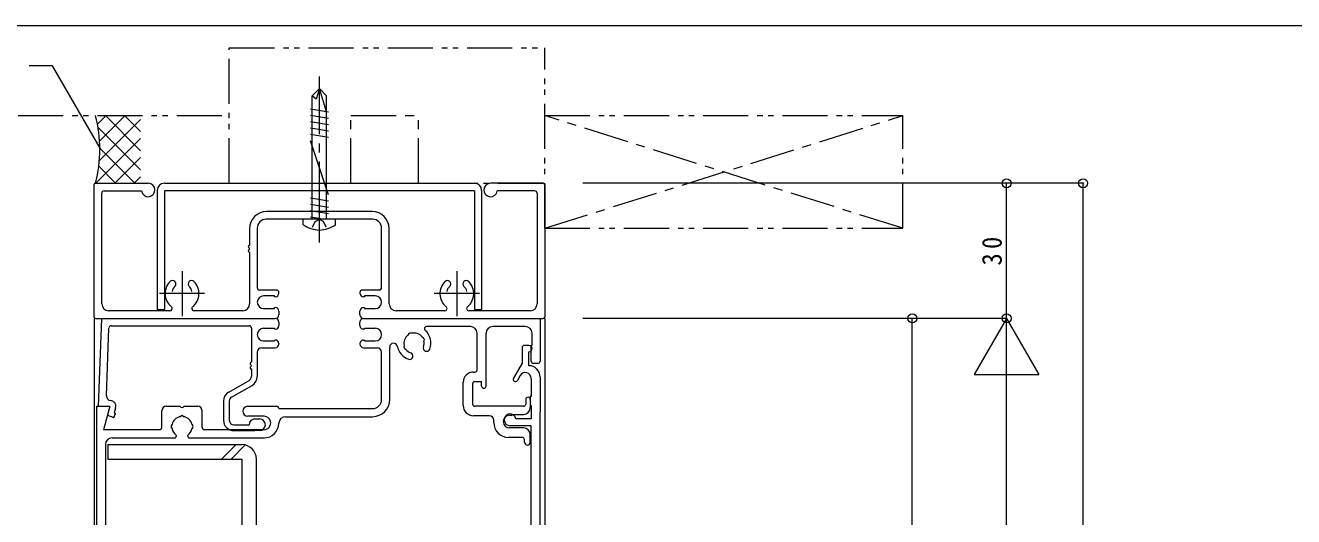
# Model space of a CAD drawing. Units: millimetres at full size, sheet at 1:2; details may follow other scales. Extents: x -822 to 1661, y -568 to -21.
# Drawn here: x 999.6 to 1281.1, y -130.4 to -21.5 of the extents above; entities that cross this region are included whole.
import ezdxf

# ---------------------------------------------------------------- set-up
doc = ezdxf.new("R2010")
doc.units = ezdxf.units.MM
doc.header["$LTSCALE"] = 2
doc.header["$PDMODE"] = 32
doc.header["$PDSIZE"] = 2
for name, pattern in [('CHAIN1', [8, 5, -1, 1, -1]), ('CHAIN2', [12, 9, -1, 1, -1]), ('DOUBLE_CHAIN1', [8.8, 5, -1, 0.6, -0.6, 0.6, -1]), ('LONG_DASHED1', [7, 6, -1])]:
    doc.linetypes.add(name, pattern=pattern)
for name, color, linetype, lineweight in [('2-2_22_配置点', 2, 'CHAIN1', 15), ('2-4_ADD_LINE', 7, 'Continuous', 15), ('2-5_10_文字', 5, 'Continuous', 9), ('2-6_06_TOYO', 6, 'Continuous', 9), ('2-D', 4, 'Continuous', 9), ('2-E', 4, 'Continuous', 5), ('F-E', 5, 'Continuous', 9)]:
    doc.layers.add(name, color=color, linetype=linetype, lineweight=lineweight)
doc.styles.add('ＭＳ ゴシック', font='')
doc.styles.get('ＭＳ ゴシック').set_extended_font_data('MS Gothic')

msp = doc.modelspace()

# ---------------------------------------------------------------- linework, layer by layer
at = {"layer": '2-2_22_配置点'}
for p, q in [((1071.882, -41.47), (1086.882, -41.47)), ((1071.882, -56.47), (1071.882, -41.47)), ((1086.882, -56.47), (1086.882, -41.47))]:
    msp.add_line(p, q, dxfattribs=at)
at = {"layer": '2-2_22_配置点', "color": 4, "lineweight": 5}
for p, q in [((1114.882, -66.47), (1194.382, -41.47)), ((1194.382, -66.47), (1114.882, -41.47))]:
    msp.add_line(p, q, dxfattribs=at)
at = {"layer": '2-4_ADD_LINE', "color": 2, "linetype": 'DOUBLE_CHAIN1'}
for p, q in [((1044.882, -26.47), (1114.882, -26.47)), ((1044.882, -56.47), (1044.882, -26.47)), ((1114.882, -66.47), (1114.882, -26.47)), ((927.627, -41.47), (1044.882, -41.47)), ((1114.882, -41.47), (1194.382, -41.47)), ((1044.882, -56.47), (1071.882, -56.47)), ((1086.882, -56.47), (1114.882, -56.47))]:
    msp.add_line(p, q, dxfattribs=at)
at = {"layer": '2-4_ADD_LINE'}
for p, q in [((1014.882, -86.17), (1014.882, -56.77)), ((1015.182, -56.47), (1026.882, -56.47)), ((1016.582, -83.27), (1016.582, -58.67)), ((1017.082, -58.17), (1025.402, -58.17)), ((1114.582, -56.47), (1102.882, -56.47)), ((1112.682, -58.17), (1104.362, -58.17)), ((1113.182, -58.67), (1113.182, -83.27)), ((1114.882, -56.77), (1114.882, -86.17)), ((1076.682, -64.47), (1053.082, -64.47)), ((1076.582, -62.77), (1053.182, -62.77)), ((1049.382, -66.57), (1049.382, -70.25)), ((1051.082, -66.47), (1051.082, -79.67)), ((1078.682, -79.67), (1078.682, -66.47)), ((1080.382, -83.27), (1080.382, -66.57)), ((1049.382, -71.77), (1049.382, -83.27)), ((1055.382, -80.17), (1051.582, -80.17)), ((1054.882, -81.47), (1052.482, -81.47)), ((1054.882, -81.67), (1054.882, -81.47)), ((1055.882, -80.87), (1055.882, -80.67)), ((1073.882, -80.67), (1073.882, -80.87)), ((1078.182, -80.17), (1074.382, -80.17)), ((1074.882, -81.47), (1074.882, -81.67)), ((1077.282, -81.47), (1074.882, -81.47)), ((1052.482, -84.27), (1054.882, -84.27)), ((1055.082, -81.67), (1054.882, -81.67)), ((1054.882, -84.07), (1055.082, -84.07)), ((1054.882, -84.27), (1054.882, -84.07)), ((1074.882, -81.67), (1074.682, -81.67)), ((1074.682, -84.07), (1074.882, -84.07)), ((1074.882, -84.07), (1074.882, -84.27)), ((1074.882, -84.27), (1077.282, -84.27)), ((1015.182, -86.47), (1055.082, -86.47)), ((1015.882, -105.97), (1016.582, -86.47)), ((1031.702, -84.77), (1018.082, -84.77)), ((1047.882, -84.77), (1037.062, -84.77)), ((1055.882, -84.87), (1055.882, -85.67)), ((1073.882, -85.67), (1073.882, -84.87)), ((1074.682, -86.47), (1114.582, -86.47)), ((1092.702, -84.77), (1081.882, -84.77)), ((1111.682, -84.77), (1098.062, -84.77)), ((1113.882, -86.47), (1113.882, -95.97)), ((1017.622, -103.65), (1018.162, -88.61)), ((1018.662, -88.11), (1049.282, -88.11)), ((1049.782, -88.61), (1049.782, -96.17)), ((1052.482, -88.67), (1054.882, -88.67)), ((1054.882, -88.87), (1054.882, -88.67)), ((1055.082, -88.87), (1054.882, -88.87)), ((1055.882, -87.27), (1055.882, -88.07)), ((1073.882, -88.07), (1073.882, -87.27)), ((1074.882, -88.87), (1074.682, -88.87)), ((1074.882, -88.87), (1074.882, -88.67)), ((1074.882, -88.67), (1077.282, -88.67)), ((1084.722, -89.85), (1084.502, -90.19)), ((1085.402, -89.77), (1085.002, -89.73)), ((1098.382, -88.27), (1088.682, -88.27)), ((1099.882, -97.87), (1099.882, -89.77)), ((1101.882, -101.47), (1101.882, -89.77)), ((1110.582, -88.27), (1103.382, -88.27)), ((1112.082, -92.47), (1112.082, -89.77)), ((1052.482, -91.47), (1054.882, -91.47)), ((1054.882, -91.27), (1055.082, -91.27)), ((1054.882, -91.27), (1054.882, -91.47)), ((1055.882, -92.07), (1055.882, -92.17)), ((1073.882, -92.07), (1073.882, -92.17)), ((1074.882, -91.47), (1077.282, -91.47)), ((1080.482, -104.47), (1080.482, -92.83)), ((1083.682, -92.45), (1083.642, -92.85)), ((1087.662, -90.59), (1088.002, -90.81)), ((1088.122, -91.09), (1088.082, -91.49)), ((1111.382, -92.47), (1110.382, -92.47)), ((1111.882, -95.97), (1111.882, -92.47)), ((1111.882, -92.47), (1112.082, -92.47)), ((1051.082, -93.97), (1051.082, -99.35)), ((1052.082, -92.97), (1055.082, -92.97)), ((1074.682, -92.97), (1077.682, -92.97)), ((1078.682, -104.47), (1078.682, -93.97)), ((1083.762, -93.13), (1084.102, -93.35)), ((1109.882, -92.97), (1109.882, -96.37)), ((1111.382, -96.97), (1111.382, -93.87)), ((1049.782, -97.69), (1049.782, -99.35)), ((1099.082, -98.37), (1099.382, -98.37)), ((1109.882, -96.37), (1107.942, -99.71)), ((1113.382, -96.47), (1112.382, -96.47)), ((1044.742, -102.83), (1049.282, -100.21)), ((1045.382, -103.95), (1049.942, -101.33)), ((1096.782, -105.77), (1096.782, -100.67)), ((1098.882, -100.97), (1098.882, -105.47)), ((1099.382, -100.47), (1100.882, -100.47)), ((1100.882, -101.47), (1100.882, -100.47)), ((1109.442, -99.13), (1108.822, -100.21)), ((1111.882, -99.77), (1111.882, -103.77)), ((1113.882, -99.47), (1113.882, -107.17)), ((1111.682, -103.77), (1111.682, -106.27)), ((1111.882, -103.77), (1111.682, -103.77)), ((1015.382, -105.97), (1015.382, -256.47)), ((1015.382, -105.97), (1018.382, -105.97)), ((1018.382, -105.97), (1016.982, -111.17)), ((1019.642, -106.31), (1019.342, -107.43)), ((1029.882, -110.67), (1029.882, -106.97)), ((1030.882, -105.97), (1033.922, -105.97)), ((1034.842, -105.97), (1037.882, -105.97)), ((1038.882, -110.67), (1038.882, -106.97)), ((1043.582, -104.83), (1043.582, -109.07)), ((1044.882, -104.83), (1044.882, -109.07)), ((1048.982, -105.97), (1055.382, -105.97)), ((1055.882, -106.47), (1076.682, -106.47)), ((1110.182, -105.97), (1099.382, -105.97)), ((1110.682, -104.47), (1110.682, -105.47)), ((1111.682, -105.77), (1111.882, -105.77)), ((1111.882, -105.77), (1111.882, -107.17)), ((1019.262, -108.47), (1019.602, -107.53)), ((1019.342, -107.43), (1019.602, -107.53)), ((1033.882, -108.27), (1034.222, -108.07)), ((1034.542, -108.07), (1034.882, -108.27)), ((1052.582, -108.17), (1048.982, -108.17)), ((1050.582, -108.77), (1051.582, -108.77)), ((1057.382, -108.27), (1076.682, -108.27)), ((1102.582, -108.07), (1099.082, -108.07)), ((1103.582, -109.57), (1103.582, -109.07)), ((1107.082, -107.97), (1107.182, -107.97)), ((1107.922, -107.77), (1110.182, -107.77)), ((1111.882, -108.77), (1108.462, -108.77)), ((1111.882, -107.17), (1111.882, -108.77)), ((1113.882, -255.97), (1113.882, -107.17)), ((1029.382, -111.17), (1016.982, -111.17)), ((1032.182, -109.97), (1031.982, -110.31)), ((1031.982, -110.63), (1032.182, -110.97)), ((1036.582, -109.97), (1036.782, -110.31)), ((1036.782, -110.63), (1036.582, -110.97)), ((1052.582, -111.17), (1039.382, -111.17)), ((1045.882, -110.07), (1049.282, -110.07)), ((1045.882, -111.37), (1050.582, -111.37)), ((1051.582, -111.37), (1050.582, -111.37)), ((1110.182, -110.77), (1107.082, -110.77)), ((1111.882, -110.27), (1107.182, -110.27)), ((1111.682, -113.91), (1111.682, -112.27)), ((1111.882, -241.97), (1111.882, -110.27)), ((1017.382, -114.47), (1017.382, -238.97)), ((1017.882, -114.47), (1017.882, -117.67)), ((1017.882, -114.47), (1047.682, -114.47)), ((1018.882, -112.97), (1032.762, -112.97)), ((1033.122, -112.67), (1033.022, -112.81)), ((1035.642, -112.67), (1035.742, -112.81)), ((1036.002, -112.97), (1052.582, -112.97)), ((1043.182, -117.67), (1046.382, -114.47)), ((1045.302, -117.67), (1048.502, -114.47)), ((1109.882, -112.87), (1106.882, -112.87)), ((1110.382, -113.91), (1110.382, -113.37)), ((1017.882, -117.67), (1047.682, -117.67)), ((1047.682, -117.67), (1047.682, -237.27)), ((1050.882, -237.27), (1050.882, -117.67))]:
    msp.add_line(p, q, dxfattribs=at)
at = {"layer": '2-4_ADD_LINE', "linetype": 'CHAIN2'}
for p, q in [((1034.382, -75.97), (1034.382, -85.97)), ((1095.382, -75.97), (1095.382, -85.97)), ((1039.382, -80.97), (1029.382, -80.97)), ((1100.382, -80.97), (1090.382, -80.97))]:
    msp.add_line(p, q, dxfattribs=at)
at = {"layer": '2-4_ADD_LINE', "color": 4, "lineweight": 5}
for p, q in [((1014.882, -86.47), (1014.882, -343.29)), ((1114.882, -86.47), (1114.882, -256.47))]:
    msp.add_line(p, q, dxfattribs=at)
at = {"layer": '2-4_ADD_LINE', "color": 2, "linetype": 'DOUBLE_CHAIN1'}
msp.add_lwpolyline([(1114.882, -66.47), (1194.382, -66.47), (1194.382, -41.47)], dxfattribs=at)
at = {"layer": '2-4_ADD_LINE'}
for points in [[(1074.682, -91.27), (1074.882, -91.27), (1074.882, -91.47)], [(1018.382, -105.97), (1017.842, -107.97), (1019.262, -108.47)]]:
    msp.add_lwpolyline(points, dxfattribs=at)
for centre, radius, start, end in [((1015.182, -56.77), 0.3, 90, 180), ((1017.082, -58.67), 0.5, 90, 180), ((1026.882, -57.97), 1.5, 187.66, 90), ((1102.882, -57.97), 1.5, 90, 352.34), ((1112.682, -58.67), 0.5, 0, 90), ((1114.582, -56.77), 0.3, 0, 90), ((1053.182, -66.57), 3.8, 90, 180), ((1053.082, -66.47), 2, 90, 180), ((1076.582, -66.57), 3.8, 0, 90), ((1076.682, -66.47), 2, 0, 90), ((1049.382, -70.55), 0.3, 90, 246.42), ((1049.382, -71.47), 0.3, 113.58, 270), ((1049.182, -71.01), 0.2, 293.58, 66.42), ((1034.382, -80.97), 3.76, 134.48, 230.94), ((1032.282, -78.83), 0.76, 314.48, 134.48), ((1036.482, -78.83), 0.74, 45.52, 225.52), ((1034.382, -80.97), 3.76, 309.06, 45.52), ((1095.382, -80.97), 3.76, 134.48, 230.94), ((1093.282, -78.83), 0.74, 314.48, 134.48), ((1097.482, -78.83), 0.76, 45.52, 225.52), ((1095.382, -80.97), 3.76, 309.06, 45.52), ((1034.382, -80.97), 2.26, 134.48, 167.16), ((1034.382, -80.97), 2.26, 12.84, 45.52), ((1051.582, -79.67), 0.5, 180, 270), ((1052.482, -82.87), 1.4, 90, 270), ((1055.082, -80.87), 0.8, 270, 0), ((1055.382, -80.67), 0.5, 0, 90), ((1074.382, -80.67), 0.5, 90, 180), ((1074.682, -80.87), 0.8, 180, 270), ((1077.282, -82.87), 1.4, 270, 90), ((1078.182, -79.67), 0.5, 270, 0), ((1095.382, -80.97), 2.26, 134.48, 167.16), ((1095.382, -80.97), 2.26, 12.84, 45.52), ((1018.082, -83.27), 1.5, 180, 270), ((1031.702, -84.27), 0.5, 270, 50.94), ((1037.062, -84.27), 0.5, 129.06, 270), ((1047.882, -83.27), 1.5, 270, 0), ((1055.082, -84.87), 0.8, 0, 90), ((1074.682, -84.87), 0.8, 90, 180), ((1081.882, -83.27), 1.5, 180, 270), ((1092.702, -84.27), 0.5, 270, 50.94), ((1098.062, -84.27), 0.5, 129.06, 270), ((1111.682, -83.27), 1.5, 270, 0), ((1015.182, -86.17), 0.3, 180, 270), ((1055.082, -85.67), 0.8, 270, 0), ((1055.082, -87.27), 0.8, 0, 90), ((1074.682, -85.67), 0.8, 180, 270), ((1074.682, -87.27), 0.8, 90, 180), ((1114.582, -86.17), 0.3, 270, 0), ((1018.662, -88.61), 0.5, 90, 177.94), ((1049.282, -88.61), 0.5, 0, 90), ((1052.482, -90.07), 1.4, 90, 270), ((1055.082, -88.07), 0.8, 270, 0), ((1074.682, -88.07), 0.8, 180, 270), ((1077.282, -90.07), 1.4, 270, 90), ((1084.982, -90.03), 0.3, 83.51, 146.49), ((1085.882, -91.97), 2.26, 37.84, 102.16), ((1088.682, -88.77), 0.5, 90, 228.85), ((1085.882, -91.97), 3.76, 339.48, 48.85), ((1098.382, -89.77), 1.5, 0, 90), ((1103.382, -89.77), 1.5, 90, 180), ((1110.582, -89.77), 1.5, 0, 90), ((1055.082, -92.07), 0.8, 0, 90), ((1055.082, -92.17), 0.8, 270, 0), ((1074.682, -92.07), 0.8, 90, 180), ((1074.682, -92.17), 0.8, 180, 270), ((1081.342, -92.83), 0.86, 10.81, 180), ((1085.882, -91.97), 3.76, 190.81, 250.52), ((1085.882, -91.97), 2.26, 127.84, 192.16), ((1083.942, -92.87), 0.3, 173.51, 236.49), ((1088.682, -93.03), 0.74, 159.48, 339.48), ((1087.822, -91.07), 0.3, 353.51, 56.49), ((1085.882, -91.97), 2.26, 339.48, 12.16), ((1110.382, -92.97), 0.5, 90, 180), ((1111.382, -93.17), 0.7, 0, 90), ((1052.082, -93.97), 1, 90, 180), ((1077.682, -93.97), 1, 0, 90), ((1085.882, -91.97), 2.26, 217.84, 250.52), ((1084.882, -94.79), 0.76, 250.52, 70.52), ((1111.382, -93.17), 0.7, 270, 0), ((1049.782, -96.47), 0.3, 90, 246.42), ((1049.782, -97.39), 0.3, 113.58, 270), ((1049.582, -96.93), 0.2, 293.58, 66.42), ((1099.082, -100.67), 2.3, 90, 180), ((1099.382, -97.87), 0.5, 270, 0), ((1110.582, -99.77), 1.3, 0, 150.37), ((1111.382, -99.47), 2.5, 0, 90), ((1112.382, -95.97), 0.5, 180, 270), ((1113.382, -95.97), 0.5, 270, 0), ((1048.782, -99.35), 1, 300, 0), ((1048.782, -99.35), 2.3, 300, 0), ((1099.382, -100.97), 0.5, 90, 180), ((1108.382, -99.97), 0.5, 150, 330), ((1018.622, -103.69), 1, 177.94, 264.16), ((1045.882, -104.83), 2.3, 120, 180), ((1045.882, -104.83), 1, 120, 180), ((1101.382, -101.47), 0.5, 180, 0), ((1111.182, -104.47), 0.5, 0, 180), ((1018.382, -105.97), 1.3, 345, 84.16), ((1030.882, -106.97), 1, 90, 180), ((1034.382, -105.77), 0.5, 203.58, 336.42), ((1037.882, -106.97), 1, 0, 90), ((1048.982, -107.07), 1.1, 90, 270), ((1055.382, -106.47), 0.5, 0, 90), ((1076.682, -104.47), 2, 270, 0), ((1076.682, -104.47), 3.8, 270, 0), ((1099.082, -105.77), 2.3, 180, 270), ((1099.382, -105.47), 0.5, 180, 270), ((1110.182, -105.47), 0.5, 270, 0), ((1110.182, -106.27), 1.5, 270, 0), ((1034.382, -110.47), 2.26, 102.84, 167.16), ((1034.382, -108.33), 0.3, 58.51, 121.49), ((1034.382, -110.47), 2.26, 12.84, 77.16), ((1045.882, -109.07), 2.3, 180, 270), ((1045.882, -109.07), 1, 180, 270), ((1050.582, -110.07), 1.3, 90, 180), ((1051.582, -110.07), 1.3, 270, 90), ((1052.582, -109.67), 1.5, 270, 90), ((1052.582, -109.67), 3.3, 270, 358.81), ((1057.382, -109.77), 1.5, 90, 178.81), ((1102.582, -109.07), 1, 0, 90), ((1106.882, -109.57), 3.3, 180, 270), ((1107.082, -109.37), 1.4, 90, 270), ((1107.182, -108.97), 1.3, 8.85, 270), ((1107.182, -106.47), 1.5, 270, 299.93), ((1029.382, -110.67), 0.5, 270, 0), ((1032.242, -110.47), 0.3, 148.51, 211.49), ((1034.382, -110.47), 2.26, 192.84, 233.24), ((1032.862, -112.51), 0.3, 330, 53.24), ((1035.902, -112.51), 0.3, 126.76, 210), ((1034.382, -110.47), 2.26, 306.76, 347.16), ((1036.522, -110.47), 0.3, 328.51, 31.49), ((1039.382, -110.67), 0.5, 180, 270), ((1110.182, -112.27), 1.5, 0, 90), ((1018.882, -114.47), 1.5, 90, 180), ((1032.762, -112.67), 0.3, 270, 330), ((1036.002, -112.67), 0.3, 210, 270), ((1047.682, -117.67), 3.2, 0, 90), ((1109.882, -113.37), 0.5, 0, 90), ((1111.042, -113.93), 0.64, 180, 0)]:
    msp.add_arc(centre, radius, start, end, dxfattribs=at)
at = {"layer": '2-5_10_文字'}
for p, q in [((1028.882, -58.07), (1028.882, -84.47)), ((1030.482, -56.47), (1099.282, -56.47)), ((1030.482, -58.07), (1030.482, -84.47)), ((1030.632, -58.07), (1099.132, -58.07)), ((1099.282, -58.07), (1099.282, -84.47)), ((1100.882, -58.07), (1100.882, -84.47)), ((1028.882, -84.47), (1030.482, -84.47)), ((1099.282, -84.47), (1100.882, -84.47))]:
    msp.add_line(p, q, dxfattribs=at)
for centre, start, end in [((1030.482, -58.07), 90, 180), ((1099.282, -58.07), 0, 90)]:
    msp.add_arc(centre, 1.6, start, end, dxfattribs=at)
at = {"layer": '2-6_06_TOYO', "linetype": 'CHAIN2'}
msp.add_line((1064.882, -69.624), (1064.882, -32.83), dxfattribs=at)
at = {"layer": '2-6_06_TOYO'}
for p, q in [((1063.282, -37.049), (1064.882, -35.449)), ((1066.482, -40.643), (1064.882, -35.449)), ((1063.282, -64.47), (1063.282, -37.049)), ((1066.482, -64.47), (1066.482, -37.049)), ((1066.882, -40.714), (1062.882, -40.009)), ((1066.882, -42.125), (1062.882, -41.42)), ((1066.882, -43.536), (1062.882, -42.831)), ((1066.882, -44.947), (1062.882, -44.242)), ((1066.882, -46.358), (1062.882, -45.653)), ((1066.882, -59.053), (1062.882, -47.064)), ((1066.882, -60.464), (1062.882, -59.759)), ((1066.882, -61.875), (1062.882, -61.17)), ((1061.282, -65.67), (1061.282, -64.47)), ((1068.482, -64.47), (1061.282, -64.47)), ((1066.882, -63.286), (1062.882, -62.581)), ((1065.592, -64.47), (1062.882, -63.992)), ((1066.482, -64.47), (1063.282, -64.47)), ((1068.482, -65.67), (1068.482, -64.47))]:
    msp.add_line(p, q, dxfattribs=at)
at = {"layer": '2-6_06_TOYO', "linetype": 'LONG_DASHED1'}
for p, q in [((1063.966, -64.998), (1064.694, -64.611)), ((1063.354, -66.225), (1063.966, -64.998))]:
    msp.add_line(p, q, dxfattribs=at)
at = {"layer": '2-6_06_TOYO'}
msp.add_lwpolyline([(1066.482, -37.049), (1064.882, -35.449), (1064.189, -37.835), (1063.282, -37.049)], dxfattribs=at)
at = {"layer": '2-6_06_TOYO', "linetype": 'LONG_DASHED1'}
msp.add_lwpolyline([(1066.409, -66.225), (1065.798, -64.998), (1065.069, -64.611)], dxfattribs=at)
msp.add_arc((1064.882, -64.964), 0.4, 61.96799, 118.02188, dxfattribs=at)
at = {"layer": '2-6_06_TOYO'}
for centre, start, end in [((1065.37, -59.407), 236.86972, 266.26038), ((1064.394, -59.407), 273.73961, 303.13026)]:
    msp.add_arc(centre, 7.479, start, end, dxfattribs=at)
at = {"layer": '2-D', "color": 134}
msp.add_line((1005.591, -30.393), (1016.14, -48.72), dxfattribs=at)
at = {"layer": '2-D', "lineweight": 5}
for p, q in [((1015.614, -43.392), (1017.535, -41.47)), ((1016.086, -47.162), (1021.778, -41.47)), ((1017.375, -41.47), (1025.182, -49.277)), ((1021.618, -41.47), (1025.182, -45.034)), ((1015.736, -44.074), (1025.182, -53.52)), ((1016.037, -51.454), (1025.182, -42.309)), ((1015.263, -56.47), (1025.182, -46.552)), ((1016.14, -48.72), (1023.89, -56.47)), ((1015.903, -52.726), (1019.647, -56.47)), ((1019.506, -56.47), (1025.182, -50.794)), ((1015.227, -56.293), (1015.405, -56.47)), ((1023.748, -56.47), (1025.182, -55.037))]:
    msp.add_line(p, q, dxfattribs=at)
at = {"layer": '2-D', "color": 3}
for p, q in [((1234.402, -56.47), (1123.331, -56.47)), ((1217.402, -86.47), (1217.402, -56.47)), ((1234.402, -465.637), (1234.402, -56.47)), ((1217.402, -86.47), (1123.331, -86.47)), ((1196.485, -256.47), (1196.485, -86.47)), ((1217.402, -86.47), (1210.214, -98.921)), ((1217.402, -465.637), (1217.402, -86.47)), ((1217.402, -86.47), (1224.591, -98.921)), ((1210.214, -98.921), (1224.591, -98.921))]:
    msp.add_line(p, q, dxfattribs=at)
at = {"layer": '2-D', "lineweight": 5}
msp.add_arc((986.336, -48.97), 29.805, 345.42545, 14.57457, dxfattribs=at)
at = {"layer": '2-D', "color": 5}
for p in [(1217.402, -56.47), (1234.402, -56.47), (1196.485, -86.47), (1217.402, -86.47)]:
    msp.add_point(p, dxfattribs=at)
at = {"layer": '2-E', "color": 134, "lineweight": 9}
msp.add_line((1005.591, -30.393), (1000.48, -30.393), dxfattribs=at)
at = {"layer": 'F-E'}
msp.add_line((857.556, -21.451), (1641.556, -21.451), dxfattribs=at)

# ---------------------------------------------------------------- texts
at = {"layer": '2-D', "color": 7, "insert": (1216.402, -74.72), "char_height": 4.399, "attachment_point": 7, "rotation": 90, "style": 'ＭＳ ゴシック'}
msp.add_mtext('\\T1.36;\\W0.9;30', dxfattribs=at)

doc.saveas('drawing.dxf')
